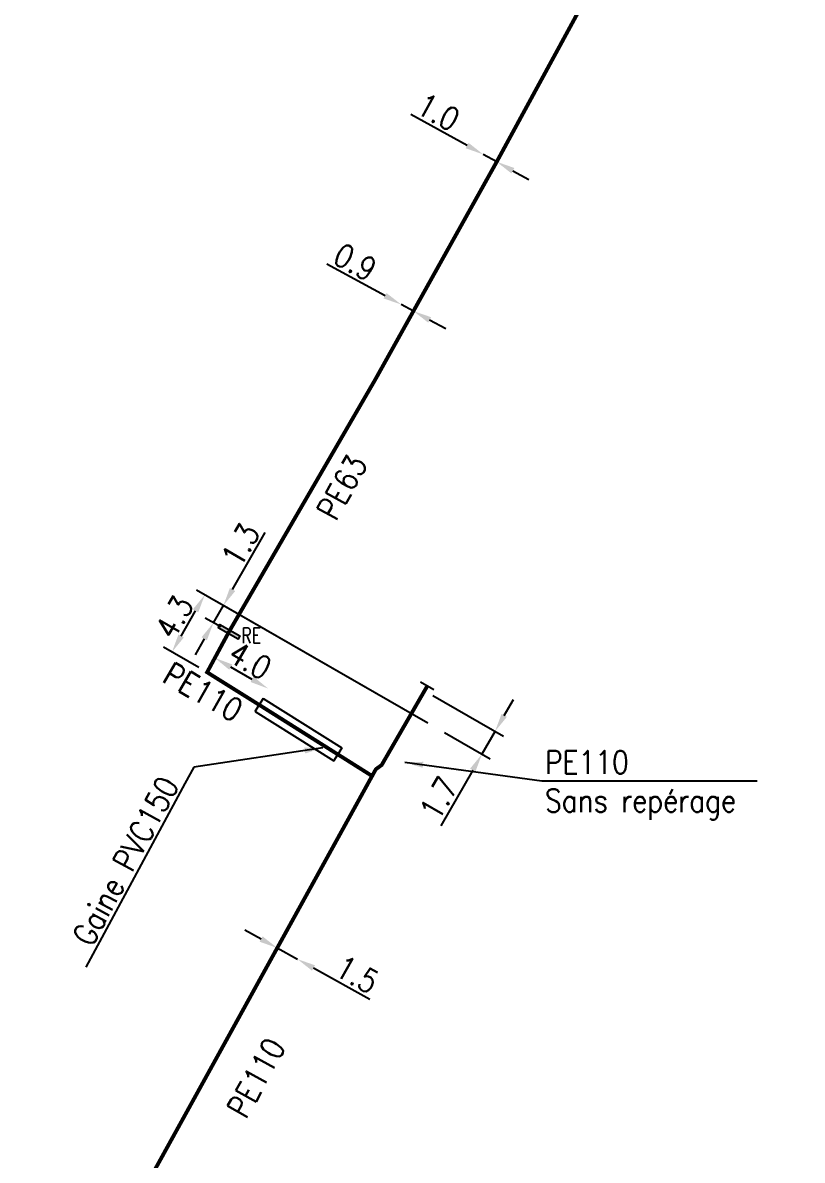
# Model space of a CAD drawing. Header units: millimetres. Extents: x 110000 to 110971, y 128118 to 129006.
# Drawn here: x 110120.9 to 110171.7, y 128719 to 128793.1 of the extents above; entities that cross this region are included whole.
import ezdxf
from ezdxf.enums import TextEntityAlignment as Align

# ---------------------------------------------------------------- set-up
doc = ezdxf.new("R2010")
doc.units = ezdxf.units.MM
doc.linetypes.add('L_100_PE', pattern=[14, 10, -1.5, 1, -1.5])
doc.layers.get('0').update_dxf_attribs({"linetype": 'CONTINUOUS'})
for name, color, linetype in [('L_140', 3, 'CONTINUOUS'), ('L_340', 7, 'CONTINUOUS'), ('L_400', 7, 'CONTINUOUS')]:
    doc.layers.add(name, color=color, linetype=linetype)
doc.styles.get("Standard").update_dxf_attribs({"font": 'romans.shx', "width": 0.85})
doc.dimstyles.get("Standard").update_dxf_attribs({"dimtxt": 1.5, "dimasz": 1.2, "dimexe": 0.625, "dimexo": 0.625, "dimgap": 0.25, "dimtad": 1, "dimdec": 1, "dimzin": 0, "dimdsep": 46, "dimtxsty": 'Standard', "dimcen": -0.5, "dimadec": 0, "dimazin": 0, "dimtfac": 1, "dimtdec": 1, "dimtmove": 0, "dimatfit": 3, "dimfxl": 1, "dimtolj": 1, "dimtzin": 0, "dimarcsym": 0})

# ---------------------------------------------------------------- blocks, each defined once
blk = doc.blocks.new('L_340_21')
at = {"linetype": 'Continuous'}
blk.add_hatch(color=0, dxfattribs=at).paths.add_polyline_path([(0.125, 0.75), (-0.125, 0.75), (-0.125, -0.75), (0.125, -0.75)])
at = {"color": 0, "linetype": 'Continuous'}
blk.add_lwpolyline([(-0.125, 0.75), (0.125, 0.75), (0.125, -0.75), (-0.125, -0.75)], close=True, dxfattribs=at)
at = {"color": 0, "linetype": 'Continuous', "width": 0.75}
for tag, height, flags, p in [('RE', 1, 8, (0, 2)), ('DEF_LEG', 1.2, 3, (0, -5)), ('DEF_COUP', 1.2, 3, (0, -7.5)), ('DEF_TYPE', 1.2, 3, (0, -10))]:
    blk.add_attdef(tag, text='', height=height, dxfattribs=dict(at, flags=flags)).set_placement(p, align=Align.MIDDLE)
blk = doc.blocks.new('L_340_07')
at = {"color": 0, "linetype": 'Continuous', "const_width": 0.25, "flags": 128}
blk.add_lwpolyline([(0, 0), (0.35, 0)], dxfattribs=at)
at = {"color": 0, "linetype": 'Continuous', "flags": 128}
blk.add_lwpolyline([(0.35, -0.5), (0.35, 0.5)], dxfattribs=at)
at = {"color": 0, "linetype": 'Continuous', "width": 0.75, "flags": 3}
for tag, p in [('DEF_LEG', (0.723, -3.465)), ('DEF_COUP', (0.723, -5.965)), ('DEF_TYPE', (0.723, -8.465))]:
    blk.add_attdef(tag, text='', height=1.2, dxfattribs=at).set_placement(p, align=Align.MIDDLE)
blk = doc.blocks.new('*D16')
at = {"layer": 'L_140', "color": 0, "linetype": 'Continuous', "lineweight": -2, "transparency": 16777216}
for p, q in [((110149.82, 128785.12), (110146.148, 128787.136)), ((110151.749, 128784.061), (110150.872, 128784.542)), ((110152.8, 128783.483), (110153.852, 128782.906))]:
    blk.add_line(p, q, dxfattribs=at)
at = {"layer": 'L_140', "color": 0, "linetype": 'Continuous', "transparency": 16777216}
for points in [[(110149.916, 128785.295), (110149.724, 128784.944), (110150.872, 128784.542)], [(110152.897, 128783.659), (110152.704, 128783.308), (110151.749, 128784.061)]]:
    blk.add_solid(points, dxfattribs=at)
at = {"layer": 'L_140', "color": 0, "linetype": 'Continuous', "transparency": 16777216, "insert": (110147.939, 128787.293), "char_height": 1.5, "attachment_point": 5, "rotation": 331.22958}
blk.add_mtext('\\A1;1.0', dxfattribs=at)
blk = doc.blocks.new('*D17')
at = {"layer": 'L_140', "color": 0, "linetype": 'Continuous', "lineweight": -2, "transparency": 16777216}
for p, q in [((110144.475, 128775.333), (110140.684, 128777.386)), ((110146.322, 128774.334), (110145.53, 128774.762)), ((110147.377, 128773.762), (110148.432, 128773.191))]:
    blk.add_line(p, q, dxfattribs=at)
at = {"layer": 'L_140', "color": 0, "linetype": 'Continuous', "transparency": 16777216}
for points in [[(110144.57, 128775.509), (110144.38, 128775.157), (110145.53, 128774.762)], [(110147.472, 128773.938), (110147.282, 128773.586), (110146.322, 128774.334)]]:
    blk.add_solid(points, dxfattribs=at)
at = {"layer": 'L_140', "color": 0, "linetype": 'Continuous', "transparency": 16777216, "insert": (110142.528, 128777.525), "char_height": 1.5, "attachment_point": 5, "rotation": 331.56904}
blk.add_mtext('\\A1;0.9', dxfattribs=at)
blk = doc.blocks.new('*D19')
at = {"layer": 'L_140', "color": 0, "linetype": 'Continuous', "lineweight": -2, "transparency": 16777216}
for p, q in [((110136.394, 128733.424), (110135.343, 128734.004)), ((110137.445, 128732.844), (110138.758, 128732.119)), ((110139.808, 128731.539), (110143.476, 128729.515))]:
    blk.add_line(p, q, dxfattribs=at)
at = {"layer": 'L_140', "color": 0, "linetype": 'Continuous', "transparency": 16777216}
for points in [[(110136.491, 128733.599), (110136.297, 128733.249), (110137.445, 128732.844)], [(110139.905, 128731.715), (110139.712, 128731.364), (110138.758, 128732.119)]]:
    blk.add_solid(points, dxfattribs=at)
at = {"layer": 'L_140', "color": 0, "linetype": 'Continuous', "transparency": 16777216, "insert": (110142.651, 128731.113), "char_height": 1.5, "attachment_point": 5, "rotation": 331.10628}
blk.add_mtext('\\A1;1.5', dxfattribs=at)
blk = doc.blocks.new('*D20')
at = {"layer": 'L_340', "color": 0, "linetype": 'Continuous', "lineweight": -2, "transparency": 16777216}
for p, q in [((110147.587, 128749.287), (110152.183, 128746.645)), ((110152.239, 128747.997), (110152.837, 128749.037)), ((110148.346, 128746.872), (110151.328, 128745.158)), ((110151.641, 128746.957), (110150.786, 128745.469)), ((110150.188, 128744.429), (110148.101, 128740.796))]:
    blk.add_line(p, q, dxfattribs=at)
at = {"layer": 'L_340', "color": 0, "linetype": 'Continuous', "transparency": 16777216}
for points in [[(110152.066, 128748.097), (110152.413, 128747.897), (110151.641, 128746.957)], [(110150.015, 128744.528), (110150.362, 128744.329), (110150.786, 128745.469)]]:
    blk.add_solid(points, dxfattribs=at)
at = {"layer": 'L_340', "color": 0, "linetype": 'Continuous', "transparency": 16777216, "insert": (110147.979, 128742.591), "char_height": 1.5, "attachment_point": 5, "rotation": 60.11327}
blk.add_mtext('\\A1;1.7', dxfattribs=at)
blk = doc.blocks.new('*D21')
at = {"layer": 'L_140', "color": 0, "linetype": 'Continuous', "lineweight": -2, "transparency": 16777216}
for p, q in [((110147.262, 128747.494), (110132.183, 128756.161)), ((110131.18, 128753.162), (110132.127, 128754.809)), ((110132.332, 128751.116), (110130.04, 128752.433))]:
    blk.add_line(p, q, dxfattribs=at)
at = {"layer": 'L_140', "color": 0, "linetype": 'Continuous', "transparency": 16777216}
for points in [[(110131.953, 128754.909), (110132.3, 128754.71), (110132.725, 128755.85)], [(110131.006, 128753.262), (110131.353, 128753.062), (110130.582, 128752.122)]]:
    blk.add_solid(points, dxfattribs=at)
at = {"layer": 'L_140', "color": 0, "linetype": 'Continuous', "transparency": 16777216, "insert": (110130.738, 128754.401), "char_height": 1.5, "attachment_point": 5, "rotation": 60.11222}
blk.add_mtext('\\A1;4.3', dxfattribs=at)
blk = doc.blocks.new('*D167')
at = {"layer": 'L_340', "color": 0, "linetype": 'Continuous', "lineweight": -2, "transparency": 16777216}
for p, q in [((110134.532, 128756.195), (110136.666, 128759.908)), ((110133.286, 128754.028), (110133.934, 128755.155)), ((110147.262, 128747.494), (110133.392, 128755.466)), ((110133.759, 128753.756), (110132.745, 128754.339)), ((110132.688, 128752.987), (110132.09, 128751.947))]:
    blk.add_line(p, q, dxfattribs=at)
at = {"layer": 'L_340', "color": 0, "linetype": 'Continuous', "transparency": 16777216}
for points in [[(110134.359, 128756.295), (110134.706, 128756.095), (110133.934, 128755.155)], [(110132.515, 128753.087), (110132.862, 128752.887), (110133.286, 128754.028)]]:
    blk.add_solid(points, dxfattribs=at)
at = {"layer": 'L_340', "color": 0, "linetype": 'Continuous', "transparency": 16777216, "insert": (110135.054, 128759.11), "char_height": 1.5, "attachment_point": 5, "rotation": 60.11222}
blk.add_mtext('\\A1;1.3', dxfattribs=at)
blk = doc.blocks.new('*D168')
at = {"layer": 'L_140', "color": 0, "linetype": 'Continuous', "lineweight": -2, "transparency": 16777216}
for p, q in [((110133.067, 128751.196), (110133.067, 128751.196)), ((110135.808, 128750.342), (110134.419, 128751.14))]:
    blk.add_line(p, q, dxfattribs=at)
at = {"layer": 'L_140', "color": 0, "linetype": 'Continuous', "transparency": 16777216}
for points in [[(110134.519, 128751.314), (110134.319, 128750.967), (110133.379, 128751.738)], [(110135.907, 128750.516), (110135.708, 128750.169), (110136.848, 128749.744)]]:
    blk.add_solid(points, dxfattribs=at)
at = {"layer": 'L_140', "color": 0, "linetype": 'Continuous', "transparency": 16777216, "insert": (110135.677, 128751.571), "char_height": 1.5, "attachment_point": 5, "rotation": 330.11222}
blk.add_mtext('\\A1;4.0', dxfattribs=at)

msp = doc.modelspace()

# ---------------------------------------------------------------- linework, layer by layer
at = {"layer": 'L_140', "linetype": 'L_100_PE', "const_width": 0.25, "flags": 128}
for points in [[(110134.301, 128753.444), (110143.84, 128769.885), (110146.322, 128774.334), (110151.749, 128784.061), (110160.452, 128800.044), (110169.526, 128816.653), (110173.591, 128824.093), (110176.467, 128826.384), (110185.571, 128842.203), (110185.596, 128845.798), (110186.984, 128847.9), (110191.992, 128854.967), (110199.504, 128864.89), (110205.615, 128872.176), (110211.641, 128879.36), (110216.323, 128883.241), (110221.967, 128890.079), (110235.936, 128906.256), (110240.595, 128912.274), (110243.812, 128916.999), (110256.788, 128932.662), (110257.553, 128933.577), (110257.553, 128933.577), (110257.922, 128934.008), (110265.461, 128942.825), (110266.394, 128943.916)], [(110143.628, 128744.047), (110141.391, 128745.456), (110136.272, 128748.679), (110132.874, 128750.804), (110133.379, 128751.738), (110134.301, 128753.444)]]:
    msp.add_lwpolyline(points, dxfattribs=at)
at = {"layer": 'L_140', "linetype": 'L_100_PE', "flags": 128}
msp.add_lwpolyline([(110120.984, 128703.793, 0.25, 0.25, 0), (110121.509, 128704.376, 0.25, 0.25, 0), (110124.23, 128708.743, 0.25, 0.25, 0), (110127.665, 128715.127, 0.25, 0.25, 0), (110137.445, 128732.844, 0.25, 0.25, 0), (110143.628, 128744.047, 0.25, 0.25, 0), (110143.87, 128744.485, 0.25, 0.25, 0), (110144.252, 128744.765, 0.25, 0.25, 0), (110147.045, 128749.598, 0, 0, 0)], format="xyseb", dxfattribs=at)
at = {"layer": 'L_400', "color": 7, "linetype": 'CONTINUOUS'}
for p, q in [((110136.538, 128749.102), (110136.272, 128748.679)), ((110136.538, 128749.102), (110141.657, 128745.879)), ((110136.005, 128748.255), (110136.272, 128748.679)), ((110136.005, 128748.255), (110141.124, 128745.032)), ((110141.124, 128745.032), (110141.391, 128745.456)), ((110141.657, 128745.879), (110141.391, 128745.456))]:
    msp.add_line(p, q, dxfattribs=at)

# ---------------------------------------------------------------- block references
at = {"layer": 'L_340'}
ref = msp.add_blockref('L_340_21', (110134.301, 128753.444), dxfattribs=dict(at, rotation=60.11222362235883))
ref.add_attrib('RE', 'RE', dxfattribs={"layer": '0', "color": 0, "linetype": 'Continuous', "height": 1, "width": 0.75}).set_placement((110135.754, 128753.198), align=Align.MIDDLE)
at = {"layer": 'L_340', "rotation": 59.86681981744427}
msp.add_blockref('L_340_07', (110147.045, 128749.598), dxfattribs=at)

# ---------------------------------------------------------------- texts
at = {"layer": 'L_140', "linetype": 'Continuous', "width": 0.85}
for s, rotation, p in [('PE63', 60.84353, (110141.257, 128760.578)), ('PE110', 330.11222, (110129.874, 128750.226)), ('PE110', 61.10215, (110135.402, 128721.632))]:
    msp.add_text(s, height=1.5, rotation=rotation, dxfattribs=at).set_placement(p)
at = {"layer": 'L_140', "linetype": 'Continuous', "insert": (110154.895, 128745.697), "char_height": 1.5, "attachment_point": 1}
msp.add_mtext('\\A1;PE110 \\PSans repérage', dxfattribs=at)
at = {"layer": 'L_400', "linetype": 'Continuous', "insert": (110131.094, 128743.463), "char_height": 1.5, "attachment_point": 9, "rotation": 61.62456}
msp.add_mtext('\\A1;Gaine PVC150', dxfattribs=at)

# ---------------------------------------------------------------- dimensions: what is measured, and where the dimension line sits
at = {"layer": 'L_140', "linetype": 'Continuous'}
for base, p1, p2, angle, picture, middle in [((110150.872, 128784.542), (110151.749, 128784.061), (110150.872, 128784.542), 331.22958, '*D16', (110147.458, 128786.417)), ((110145.53, 128774.762), (110146.322, 128774.334), (110145.53, 128774.762), 331.56904, '*D17', (110142.052, 128776.645)), ((110132.725, 128755.85), (110132.874, 128750.804), (110147.804, 128747.183), 240.11222, '*D21', (110131.605, 128753.903)), ((110138.758, 128732.119), (110137.445, 128732.844), (110138.758, 128732.119), 151.10628, '*D19', (110142.168, 128730.237))]:
    dim = msp.add_linear_dim(base=base, p1=p1, p2=p2, angle=angle, dimstyle='Standard', override={"dimatfit": 0}, dxfattribs=at)
    dim.commit()
    dim.dimension.update_dxf_attribs({"geometry": picture, "text_midpoint": middle, "dimtype": 160})
dim = msp.add_linear_dim(base=(110133.379, 128751.738), p1=(110136.848, 128749.744), p2=(110133.379, 128751.738), angle=330.11222, dimstyle='Standard', dxfattribs=at)
dim.commit()
dim.dimension.update_dxf_attribs({"geometry": '*D168', "text_midpoint": (110135.178, 128750.704), "dimtype": 160})
at = {"layer": 'L_340', "linetype": 'Continuous'}
dim = msp.add_linear_dim(base=(110133.934, 128755.155), p1=(110134.301, 128753.444), p2=(110147.804, 128747.183), angle=60.11222, dimstyle='Standard', dxfattribs=at)
dim.commit()
dim.dimension.update_dxf_attribs({"geometry": '*D167', "text_midpoint": (110135.921, 128758.612), "dimtype": 160})
dim = msp.add_linear_dim(base=(110150.786, 128745.469), p1=(110147.045, 128749.598), p2=(110147.804, 128747.183), angle=60.11327, dimstyle='Standard', override={"dimatfit": 0}, dxfattribs=at)
dim.commit()
dim.dimension.update_dxf_attribs({"geometry": '*D20', "text_midpoint": (110148.846, 128742.092), "dimtype": 160})

# ---------------------------------------------------------------- leaders
at = {"layer": 'L_140', "linetype": 'Continuous', "annotation_type": 0, "has_hookline": 1, "hookline_direction": 0, "text_width": 13.782}
msp.add_leader([(110145.758, 128744.937), (110154.684, 128743.736)], dimstyle='Standard', override={"dimgap": 0.25, "dimtad": 1}, dxfattribs=at)
at = {"layer": 'L_400', "linetype": 'Continuous', "annotation_type": 0, "has_hookline": 1, "hookline_direction": 1, "text_width": 13.357, "horizontal_direction": (0.475247, 0.879852, 0)}
msp.add_leader([(110140.426, 128745.887), (110132.003, 128744.62), (110131.432, 128743.564)], dimstyle='Standard', dxfattribs=at)

doc.saveas('drawing.dxf')
